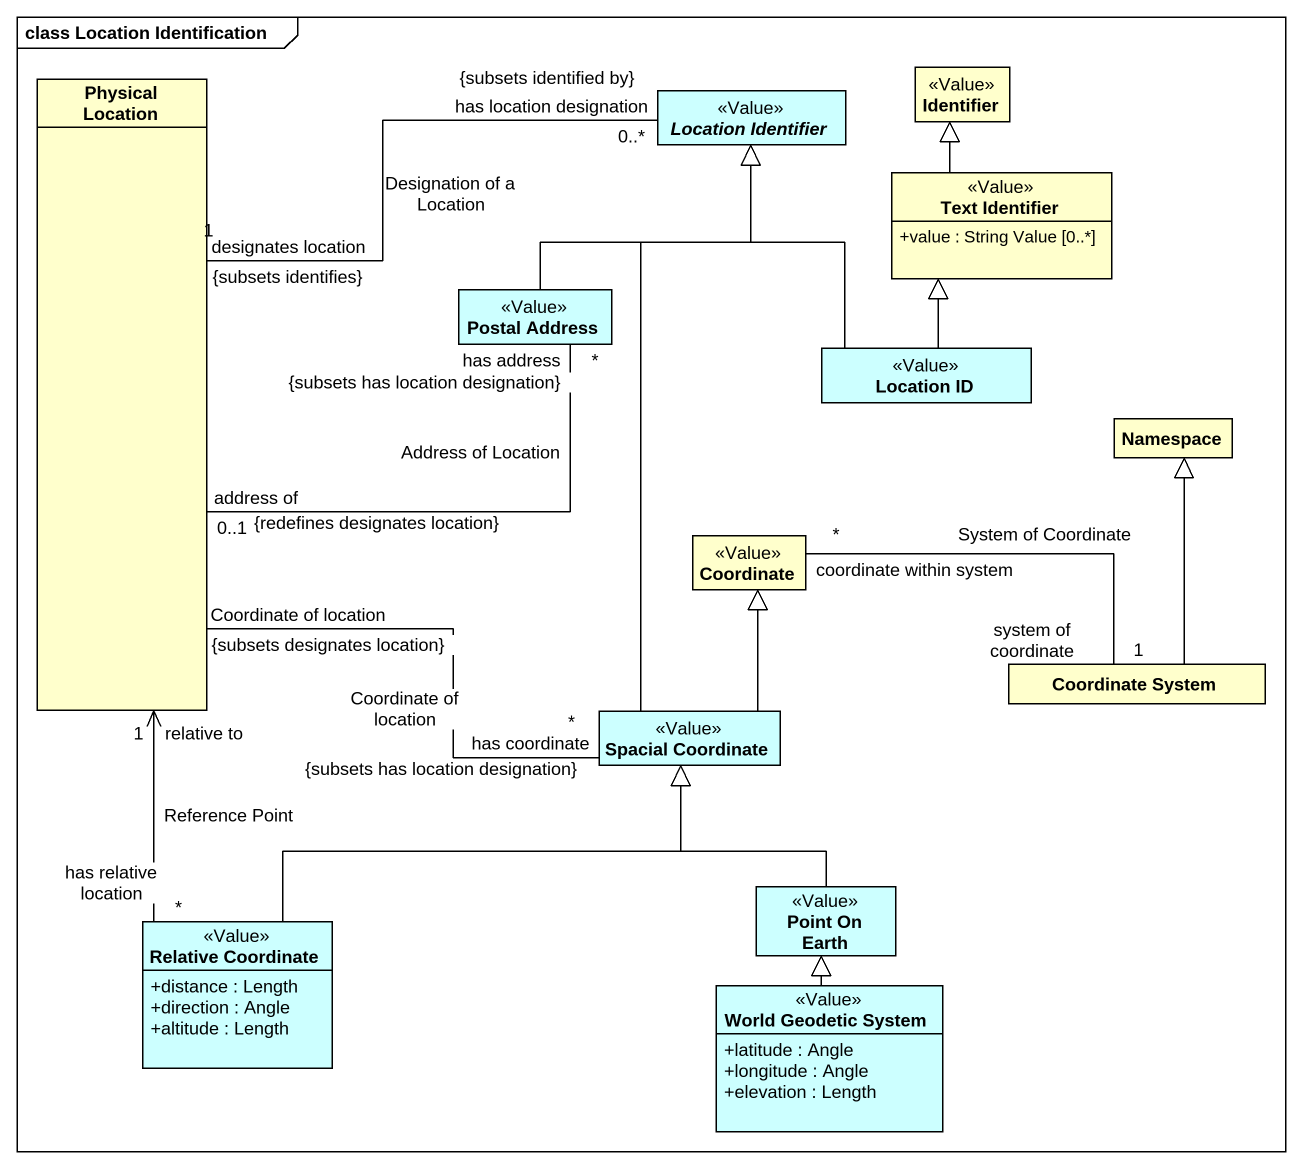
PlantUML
@startuml
mainframe class Location Identification
hide circle
hide empty members
skinparam classAttributeIconSize 0
class "Physical Location" as Physical_Location
abstract class "Location Identifier" as Location_Identifier <<Value>> #CCFFFF
class Identifier <<Value>>
class "Text Identifier" as Text_Identifier <<Value>> {
  +value : String Value [0..*]
}
class "Postal Address" as Postal_Address <<Value>> #CCFFFF
class "Location ID" as Location_ID <<Value>> #CCFFFF
class "Namespace" as Namespace_
class Coordinate <<Value>>
class "Coordinate System" as Coordinate_System
class "Spacial Coordinate" as Spacial_Coordinate <<Value>> #CCFFFF
class "Point On Earth" as Point_On_Earth <<Value>> #CCFFFF
class "Relative Coordinate" as Relative_Coordinate <<Value>> #CCFFFF {
  +distance : Length
  +direction : Angle
  +altitude : Length
}
class "World Geodetic System" as World_Geodetic_System <<Value>> #CCFFFF {
  +latitude : Angle
  +longitude : Angle
  +elevation : Length
}
Physical_Location "address of\n0..1\n{redefines designates location}" -right- "has address\n*\n{subsets has location designation}" Postal_Address : Address of Location
Physical_Location "Coordinate of location\n{subsets designates location}" -- "has coordinate\n*\n{subsets has location designation}" Spacial_Coordinate : Coordinate of location
Location_Identifier "has location designation\n0..*\n{subsets identified by}" -left- "designates location\n1\n{subsets identifies}" Physical_Location : Designation of a Location
Text_Identifier -up-|> Identifier
Postal_Address -up-|> Location_Identifier
Location_ID -up-|> Location_Identifier
Location_ID -up-|> Text_Identifier
Coordinate "coordinate within system\n*" -right- "system of coordinate\n1" Coordinate_System : System of Coordinate
Coordinate_System -up-|> Namespace_
Spacial_Coordinate -up-|> Location_Identifier
Spacial_Coordinate -up-|> Coordinate
Point_On_Earth -up-|> Spacial_Coordinate
Relative_Coordinate "has relative location\n*" -up-> "relative to\n1" Physical_Location : Reference Point
Relative_Coordinate -right-|> Spacial_Coordinate
World_Geodetic_System -up-|> Point_On_Earth
@enduml
